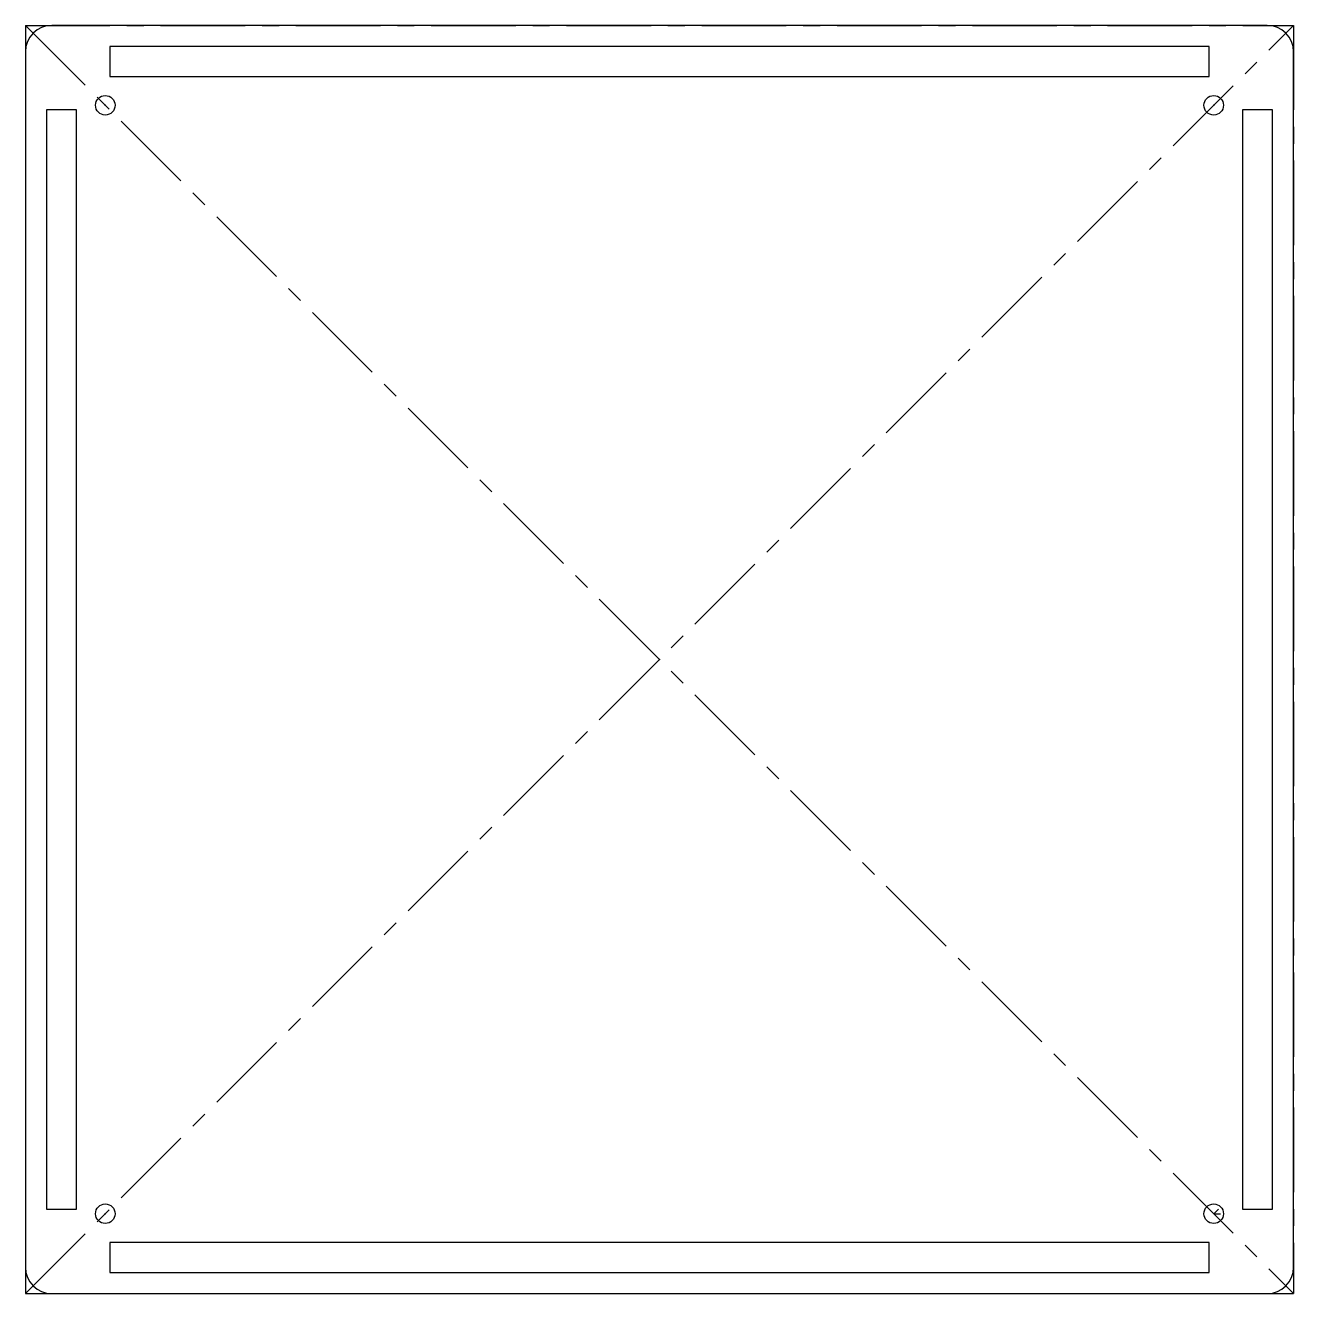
# Model space of a CAD drawing. Header units: millimetres. Extents: x -95 to 95, y -95 to 95.
import ezdxf

# ---------------------------------------------------------------- set-up
doc = ezdxf.new("R2010")
doc.units = ezdxf.units.MM
doc.header["$PDSIZE"] = -1
doc.linetypes.add('CENTERX2', pattern=[20.32, 12.7, -2.54, 2.54, -2.54])

msp = doc.modelspace()

# ---------------------------------------------------------------- linework, layer by layer
at = {"color": 7, "linetype": 'CENTERX2'}
for p, q in [((-95.25, 95.25), (95.25, 95.25)), ((-95.25, 95.25), (-95.25, -95.25)), ((-95.25, 95.25), (95.25, -95.25)), ((-95.25, -95.25), (95.25, 95.25)), ((95.25, 95.25), (95.25, -95.25)), ((83.25, -83.25), (83.96, -82.54)), ((83.25, -83.25), (84.26, -83.25)), ((83.25, -83.25), (83.96, -83.96)), ((-95.25, -95.25), (95.25, -95.25))]:
    msp.add_line(p, q, dxfattribs=at)
at = {"color": 7, "linetype": 'Continuous', "lineweight": 25}
for p, q in [((91.25, 95.25), (-91.25, 95.25)), ((82.55, 92.08), (-82.55, 92.08)), ((-82.55, 92.08), (-82.55, 87.58)), ((82.55, 87.58), (82.55, 92.08)), ((-95.25, 91.25), (-95.25, -91.25)), ((95.25, -91.25), (95.25, 91.25)), ((-82.55, 87.58), (82.55, 87.58)), ((-87.58, 82.55), (-92.08, 82.55)), ((-92.08, 82.55), (-92.08, -82.55)), ((-87.58, -82.55), (-87.58, 82.55)), ((92.08, 82.55), (87.58, 82.55)), ((87.58, 82.55), (87.58, -82.55)), ((92.08, -82.55), (92.08, 82.55)), ((-92.08, -82.55), (-87.58, -82.55)), ((87.58, -82.55), (92.08, -82.55)), ((82.55, -87.58), (-82.55, -87.58)), ((-82.55, -87.58), (-82.55, -92.08)), ((82.55, -92.08), (82.55, -87.58)), ((-82.55, -92.08), (82.55, -92.08)), ((-91.25, -95.25), (91.25, -95.25))]:
    msp.add_line(p, q, dxfattribs=at)
for centre in [(-83.25, 83.25), (83.25, 83.25), (-83.25, -83.25), (83.25, -83.25)]:
    msp.add_circle(centre, 1.47, dxfattribs=at)
for centre, start, end in [((-91.25, 91.25), 90, 180), ((91.25, 91.25), 0, 90), ((-91.25, -91.25), 180, 270), ((91.25, -91.25), 270, 0)]:
    msp.add_arc(centre, 4, start, end, dxfattribs=at)
at = {"color": 7, "linetype": 'Continuous'}
for p in [(-83.25, 83.25), (83.25, 83.25), (0, 0), (-83.25, -83.25)]:
    msp.add_point(p, dxfattribs=at)

doc.saveas('drawing.dxf')
